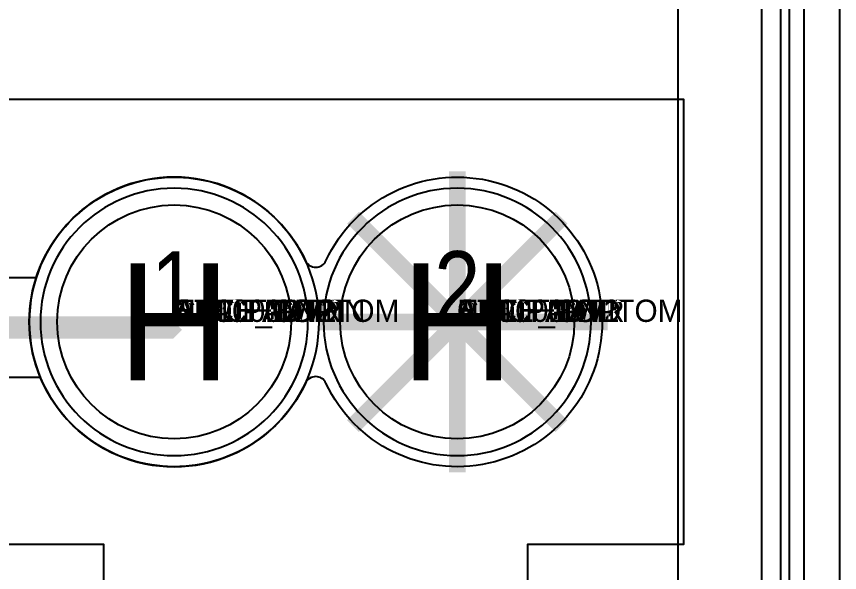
# Model space of a CAD drawing. Extents: x 0 to 323, y 0 to 320.
# Drawn here: x 182.81 to 190.2, y 96.75 to 101.74 of the extents above; entities that cross this region are included whole.
import ezdxf
from ezdxf.enums import TextEntityAlignment as Align

# ---------------------------------------------------------------- set-up
doc = ezdxf.new("R2010")
doc.units = 0
doc.header["$MEASUREMENT"] = 0
doc.layers.get('0').update_dxf_attribs({"linetype": 'CONTINUOUS'})
for name, color, linetype in [('BOARD_GEOMETRY_OUTLINE', 1, 'CONTINUOUS'), ('CDN_FIGURES', 7, 'CONTINUOUS'), ('ETCH_BOTTOM', 7, 'CONTINUOUS'), ('ETCH_GND', 3, 'CONTINUOUS'), ('ETCH_INT1', 4, 'CONTINUOUS'), ('ETCH_INT2', 5, 'CONTINUOUS'), ('ETCH_PWR', 6, 'CONTINUOUS'), ('ETCH_TOP', 2, 'CONTINUOUS'), ('MANUFACTURING_NCLEGEND-1-6', 8, 'CONTINUOUS'), ('PACKAGE_GEOMETRY_ASSEMBLY_TOP', 11, 'CONTINUOUS'), ('PACKAGE_GEOMETRY_PIN_NUMBER', 9, 'CONTINUOUS')]:
    doc.layers.add(name, color=color, linetype=linetype)

# ---------------------------------------------------------------- blocks, each defined once
blk = doc.blocks.new('PAD_INFO')
for tag in ['SHAPE_TYPE', 'PAD_HEIGHT', 'PAD_LAYER', 'PAD_TYPE', 'PAD_WIDTH']:
    blk.add_attdef(tag, (0, 0), '', height=0.2)
at = {"flags": 2}
blk.add_attdef('CDN_TYPE', (0, 0), '', height=0.2, dxfattribs=at)
blk = doc.blocks.new('DRILL_INFO')
at = {"flags": 2}
blk.add_attdef('CDN_TYPE', (0, 0), '', height=0.2, dxfattribs=at)
for tag in ['FSHAPE', 'FCHAR', 'DRILL_HEIGHT', 'DIAMETER', 'PLATED', 'DRILL_WIDTH']:
    blk.add_attdef(tag, (0, 0), '', height=0.2)
blk = doc.blocks.new('CR2100X1500TH')
at = {"layer": 'ETCH_BOTTOM'}
blk.add_circle((0, 0), 1.05, dxfattribs=at)
at = {"layer": 'ETCH_GND'}
blk.add_circle((0, 0), 1.05, dxfattribs=at)
at = {"layer": 'ETCH_INT1'}
blk.add_circle((0, 0), 1.05, dxfattribs=at)
at = {"layer": 'ETCH_INT2'}
blk.add_circle((0, 0), 1.05, dxfattribs=at)
at = {"layer": 'ETCH_PWR'}
blk.add_circle((0, 0), 1.05, dxfattribs=at)
at = {"layer": 'ETCH_TOP'}
blk.add_circle((0, 0), 1.05, dxfattribs=at)
ref = blk.add_blockref('PAD_INFO', (0, 0))
ref.add_attrib('PAD_LAYER', 'ETCH_TOP', (0, 0), dxfattribs={"height": 0.2})
ref.add_attrib('SHAPE_TYPE', 'NULL', (0, 0), dxfattribs={"height": 0.2})
ref.add_attrib('PAD_TYPE', 'ANTIPAD', (0, 0), dxfattribs={"height": 0.2})
ref.add_attrib('PAD_WIDTH', '0.000000', (0, 0), dxfattribs={"height": 0.2})
ref.add_attrib('PAD_HEIGHT', '0.000000', (0, 0), dxfattribs={"height": 0.2})
ref = blk.add_blockref('PAD_INFO', (0, 0))
ref.add_attrib('PAD_LAYER', 'ETCH_GND', (0, 0), dxfattribs={"height": 0.2})
ref.add_attrib('SHAPE_TYPE', 'NULL', (0, 0), dxfattribs={"height": 0.2})
ref.add_attrib('PAD_TYPE', 'ANTIPAD', (0, 0), dxfattribs={"height": 0.2})
ref.add_attrib('PAD_WIDTH', '0.000000', (0, 0), dxfattribs={"height": 0.2})
ref.add_attrib('PAD_HEIGHT', '0.000000', (0, 0), dxfattribs={"height": 0.2})
ref = blk.add_blockref('PAD_INFO', (0, 0))
ref.add_attrib('PAD_LAYER', 'ETCH_INT1', (0, 0), dxfattribs={"height": 0.2})
ref.add_attrib('SHAPE_TYPE', 'NULL', (0, 0), dxfattribs={"height": 0.2})
ref.add_attrib('PAD_TYPE', 'ANTIPAD', (0, 0), dxfattribs={"height": 0.2})
ref.add_attrib('PAD_WIDTH', '0.000000', (0, 0), dxfattribs={"height": 0.2})
ref.add_attrib('PAD_HEIGHT', '0.000000', (0, 0), dxfattribs={"height": 0.2})
ref = blk.add_blockref('PAD_INFO', (0, 0))
ref.add_attrib('PAD_LAYER', 'ETCH_INT2', (0, 0), dxfattribs={"height": 0.2})
ref.add_attrib('SHAPE_TYPE', 'NULL', (0, 0), dxfattribs={"height": 0.2})
ref.add_attrib('PAD_TYPE', 'ANTIPAD', (0, 0), dxfattribs={"height": 0.2})
ref.add_attrib('PAD_WIDTH', '0.000000', (0, 0), dxfattribs={"height": 0.2})
ref.add_attrib('PAD_HEIGHT', '0.000000', (0, 0), dxfattribs={"height": 0.2})
ref = blk.add_blockref('PAD_INFO', (0, 0))
ref.add_attrib('PAD_LAYER', 'ETCH_PWR', (0, 0), dxfattribs={"height": 0.2})
ref.add_attrib('SHAPE_TYPE', 'NULL', (0, 0), dxfattribs={"height": 0.2})
ref.add_attrib('PAD_TYPE', 'ANTIPAD', (0, 0), dxfattribs={"height": 0.2})
ref.add_attrib('PAD_WIDTH', '0.000000', (0, 0), dxfattribs={"height": 0.2})
ref.add_attrib('PAD_HEIGHT', '0.000000', (0, 0), dxfattribs={"height": 0.2})
ref = blk.add_blockref('PAD_INFO', (0, 0))
ref.add_attrib('PAD_LAYER', 'ETCH_BOTTOM', (0, 0), dxfattribs={"height": 0.2})
ref.add_attrib('SHAPE_TYPE', 'NULL', (0, 0), dxfattribs={"height": 0.2})
ref.add_attrib('PAD_TYPE', 'ANTIPAD', (0, 0), dxfattribs={"height": 0.2})
ref.add_attrib('PAD_WIDTH', '0.000000', (0, 0), dxfattribs={"height": 0.2})
ref.add_attrib('PAD_HEIGHT', '0.000000', (0, 0), dxfattribs={"height": 0.2})
ref = blk.add_blockref('PAD_INFO', (0, 0))
ref.add_attrib('PAD_LAYER', 'ETCH_TOP', (0, 0), dxfattribs={"height": 0.2})
ref.add_attrib('SHAPE_TYPE', 'NULL', (0, 0), dxfattribs={"height": 0.2})
ref.add_attrib('PAD_TYPE', 'THERMAL', (0, 0), dxfattribs={"height": 0.2})
ref.add_attrib('PAD_WIDTH', '0.000000', (0, 0), dxfattribs={"height": 0.2})
ref.add_attrib('PAD_HEIGHT', '0.000000', (0, 0), dxfattribs={"height": 0.2})
ref = blk.add_blockref('PAD_INFO', (0, 0))
ref.add_attrib('PAD_LAYER', 'ETCH_GND', (0, 0), dxfattribs={"height": 0.2})
ref.add_attrib('SHAPE_TYPE', 'NULL', (0, 0), dxfattribs={"height": 0.2})
ref.add_attrib('PAD_TYPE', 'THERMAL', (0, 0), dxfattribs={"height": 0.2})
ref.add_attrib('PAD_WIDTH', '0.000000', (0, 0), dxfattribs={"height": 0.2})
ref.add_attrib('PAD_HEIGHT', '0.000000', (0, 0), dxfattribs={"height": 0.2})
ref = blk.add_blockref('PAD_INFO', (0, 0))
ref.add_attrib('PAD_LAYER', 'ETCH_INT1', (0, 0), dxfattribs={"height": 0.2})
ref.add_attrib('SHAPE_TYPE', 'NULL', (0, 0), dxfattribs={"height": 0.2})
ref.add_attrib('PAD_TYPE', 'THERMAL', (0, 0), dxfattribs={"height": 0.2})
ref.add_attrib('PAD_WIDTH', '0.000000', (0, 0), dxfattribs={"height": 0.2})
ref.add_attrib('PAD_HEIGHT', '0.000000', (0, 0), dxfattribs={"height": 0.2})
ref = blk.add_blockref('PAD_INFO', (0, 0))
ref.add_attrib('PAD_LAYER', 'ETCH_INT2', (0, 0), dxfattribs={"height": 0.2})
ref.add_attrib('SHAPE_TYPE', 'NULL', (0, 0), dxfattribs={"height": 0.2})
ref.add_attrib('PAD_TYPE', 'THERMAL', (0, 0), dxfattribs={"height": 0.2})
ref.add_attrib('PAD_WIDTH', '0.000000', (0, 0), dxfattribs={"height": 0.2})
ref.add_attrib('PAD_HEIGHT', '0.000000', (0, 0), dxfattribs={"height": 0.2})
ref = blk.add_blockref('PAD_INFO', (0, 0))
ref.add_attrib('PAD_LAYER', 'ETCH_PWR', (0, 0), dxfattribs={"height": 0.2})
ref.add_attrib('SHAPE_TYPE', 'NULL', (0, 0), dxfattribs={"height": 0.2})
ref.add_attrib('PAD_TYPE', 'THERMAL', (0, 0), dxfattribs={"height": 0.2})
ref.add_attrib('PAD_WIDTH', '0.000000', (0, 0), dxfattribs={"height": 0.2})
ref.add_attrib('PAD_HEIGHT', '0.000000', (0, 0), dxfattribs={"height": 0.2})
ref = blk.add_blockref('PAD_INFO', (0, 0))
ref.add_attrib('PAD_LAYER', 'ETCH_BOTTOM', (0, 0), dxfattribs={"height": 0.2})
ref.add_attrib('SHAPE_TYPE', 'NULL', (0, 0), dxfattribs={"height": 0.2})
ref.add_attrib('PAD_TYPE', 'THERMAL', (0, 0), dxfattribs={"height": 0.2})
ref.add_attrib('PAD_WIDTH', '0.000000', (0, 0), dxfattribs={"height": 0.2})
ref.add_attrib('PAD_HEIGHT', '0.000000', (0, 0), dxfattribs={"height": 0.2})
ref = blk.add_blockref('PAD_INFO', (0, 0))
ref.add_attrib('PAD_LAYER', 'ETCH_TOP', (0, 0), dxfattribs={"height": 0.2})
ref.add_attrib('SHAPE_TYPE', 'CIRCLE', (0, 0), dxfattribs={"height": 0.2})
ref.add_attrib('PAD_TYPE', 'REGULAR', (0, 0), dxfattribs={"height": 0.2})
ref.add_attrib('PAD_WIDTH', '2.100000', (0, 0), dxfattribs={"height": 0.2})
ref.add_attrib('PAD_HEIGHT', '2.100000', (0, 0), dxfattribs={"height": 0.2})
ref = blk.add_blockref('PAD_INFO', (0, 0))
ref.add_attrib('PAD_LAYER', 'ETCH_GND', (0, 0), dxfattribs={"height": 0.2})
ref.add_attrib('SHAPE_TYPE', 'CIRCLE', (0, 0), dxfattribs={"height": 0.2})
ref.add_attrib('PAD_TYPE', 'REGULAR', (0, 0), dxfattribs={"height": 0.2})
ref.add_attrib('PAD_WIDTH', '2.100000', (0, 0), dxfattribs={"height": 0.2})
ref.add_attrib('PAD_HEIGHT', '2.100000', (0, 0), dxfattribs={"height": 0.2})
ref = blk.add_blockref('PAD_INFO', (0, 0))
ref.add_attrib('PAD_LAYER', 'ETCH_INT1', (0, 0), dxfattribs={"height": 0.2})
ref.add_attrib('SHAPE_TYPE', 'CIRCLE', (0, 0), dxfattribs={"height": 0.2})
ref.add_attrib('PAD_TYPE', 'REGULAR', (0, 0), dxfattribs={"height": 0.2})
ref.add_attrib('PAD_WIDTH', '2.100000', (0, 0), dxfattribs={"height": 0.2})
ref.add_attrib('PAD_HEIGHT', '2.100000', (0, 0), dxfattribs={"height": 0.2})
ref = blk.add_blockref('PAD_INFO', (0, 0))
ref.add_attrib('PAD_LAYER', 'ETCH_INT2', (0, 0), dxfattribs={"height": 0.2})
ref.add_attrib('SHAPE_TYPE', 'CIRCLE', (0, 0), dxfattribs={"height": 0.2})
ref.add_attrib('PAD_TYPE', 'REGULAR', (0, 0), dxfattribs={"height": 0.2})
ref.add_attrib('PAD_WIDTH', '2.100000', (0, 0), dxfattribs={"height": 0.2})
ref.add_attrib('PAD_HEIGHT', '2.100000', (0, 0), dxfattribs={"height": 0.2})
ref = blk.add_blockref('PAD_INFO', (0, 0))
ref.add_attrib('PAD_LAYER', 'ETCH_PWR', (0, 0), dxfattribs={"height": 0.2})
ref.add_attrib('SHAPE_TYPE', 'CIRCLE', (0, 0), dxfattribs={"height": 0.2})
ref.add_attrib('PAD_TYPE', 'REGULAR', (0, 0), dxfattribs={"height": 0.2})
ref.add_attrib('PAD_WIDTH', '2.100000', (0, 0), dxfattribs={"height": 0.2})
ref.add_attrib('PAD_HEIGHT', '2.100000', (0, 0), dxfattribs={"height": 0.2})
ref = blk.add_blockref('PAD_INFO', (0, 0))
ref.add_attrib('PAD_LAYER', 'ETCH_BOTTOM', (0, 0), dxfattribs={"height": 0.2})
ref.add_attrib('SHAPE_TYPE', 'CIRCLE', (0, 0), dxfattribs={"height": 0.2})
ref.add_attrib('PAD_TYPE', 'REGULAR', (0, 0), dxfattribs={"height": 0.2})
ref.add_attrib('PAD_WIDTH', '2.100000', (0, 0), dxfattribs={"height": 0.2})
ref.add_attrib('PAD_HEIGHT', '2.100000', (0, 0), dxfattribs={"height": 0.2})
ref = blk.add_blockref('DRILL_INFO', (0, 0))
ref.add_attrib('DIAMETER', '1.500000', (0, 0), dxfattribs={"height": 0.2})
ref.add_attrib('PLATED', 'PLATED', (0, 0), dxfattribs={"height": 0.2})
ref.add_attrib('FSHAPE', 'CIRCLE', (0, 0), dxfattribs={"height": 0.2})
ref.add_attrib('FCHAR', 'H', (0, 0), dxfattribs={"height": 0.2})
ref.add_attrib('DRILL_WIDTH', '2.100000', (0, 0), dxfattribs={"height": 0.2})
ref.add_attrib('DRILL_HEIGHT', '2.100000', (0, 0), dxfattribs={"height": 0.2})
for tag in ['CDN_TYPE', 'PIN']:
    blk.add_attdef(tag, (0, 0), '', height=0.2)
at = {"flags": 2}
for tag in ['PSTKNAME', 'BBV']:
    blk.add_attdef(tag, (0, 0), '', height=0.2, dxfattribs=at)
blk = doc.blocks.new('F535')
at = {"layer": 'PACKAGE_GEOMETRY_ASSEMBLY_TOP'}
blk.add_lwpolyline([(-3.3, 2), (3.3, 2), (3.3, -2), (1.9, -2), (1.9, -3.02), (-1.9, -3.02), (-1.9, -2), (-3.3, -2)], close=True, dxfattribs=at)
at = {"layer": 'ETCH_TOP'}
ref = blk.add_blockref('CR2100X1500TH', (-1.27, 0), dxfattribs=at)
ref.add_attrib('CDN_TYPE', 'PIN', (0, 0), dxfattribs={"height": 0.2})
ref.add_attrib('PIN', '1', (0, 0), dxfattribs={"height": 0.2})
ref = blk.add_blockref('CR2100X1500TH', (1.27, 0), dxfattribs=at)
ref.add_attrib('CDN_TYPE', 'PIN', (0, 0), dxfattribs={"height": 0.2})
ref.add_attrib('PIN', '2', (0, 0), dxfattribs={"height": 0.2})
at = {"flags": 2}
for tag in ['SYMBOL_TYPE', 'CDN_TYPE', 'REFDES']:
    blk.add_attdef(tag, (0, 0), '', height=0.2, dxfattribs=at)
blk = doc.blocks.new('FIGURE_CIRCLE')
at = {"layer": 'CDN_FIGURES'}
blk.add_circle((0, 0), 0.5, dxfattribs=at)

msp = doc.modelspace()

# ---------------------------------------------------------------- linework, layer by layer
at = {"layer": 'BOARD_GEOMETRY_OUTLINE'}
msp.add_lwpolyline([(0, 116.6), (0, 118.2), (190.2, 118.2), (190.2, 0), (0, 0), (0, 118.2)], dxfattribs=at)
at = {"layer": 'ETCH_BOTTOM'}
msp.add_lwpolyline([(0.135, 0.375), (0.135, 117.746), (189.669, 117.746), (189.669, 0.375)], close=True, dxfattribs=at)
for points, format in [([(186.77, 99, 0.15, 0.15, 0), (186.77, 100.3508, 0.15, 0.15, 0)], "xyseb"), ([(180.6501, 99.4001), (182.9925, 99.4001), (183.0044, 99.4339, -0.671255), (185.4081, 99.5498, 0.636779), (185.5919, 99.5498, -4.507415), (185.5919, 98.4502, 0.636779), (185.4081, 98.4502, -0.642723), (183.0429, 98.4699), (183.0295, 98.4999), (180.6501, 98.4999)], "xyb"), ([(179.15, 98.95, 0.2, 0.2, 0), (184.18, 98.95, 0.2, 0.2, 0), (184.23, 99, 0.2, 0.2, 0)], "xyseb"), ([(186.77, 99, 0.15, 0.15, 0), (188.1208, 99, 0.15, 0.15, 0)], "xyseb"), ([(186.77, 97.6492, 0.15, 0.15, 0), (186.77, 99, 0.15, 0.15, 0)], "xyseb")]:
    msp.add_lwpolyline(points, format=format, dxfattribs=at)
at = {"layer": 'ETCH_GND'}
msp.add_lwpolyline([(189.5, 0.35), (0.1, 0.35), (0.1, 117.55), (189.5, 117.55)], close=True, dxfattribs=at)
for points in [[(186.77, 99, 0.15, 0.15, 0), (186.77, 100.2508, 0.15, 0.15, 0)], [(185.8348, 99.9352, 0.15, 0.15, 0), (186.77, 99, 0.15, 0.15, 0)], [(186.77, 99, 0.15, 0.15, 0), (187.7052, 99.9352, 0.15, 0.15, 0)], [(185.5192, 99, 0.15, 0.15, 0), (186.77, 99, 0.15, 0.15, 0)], [(185.8348, 98.0648, 0.15, 0.15, 0), (186.77, 99, 0.15, 0.15, 0)], [(186.77, 99, 0.15, 0.15, 0), (187.7052, 98.0648, 0.15, 0.15, 0)], [(186.77, 99, 0.15, 0.15, 0), (188.0208, 99, 0.15, 0.15, 0)], [(186.77, 97.7492, 0.15, 0.15, 0), (186.77, 99, 0.15, 0.15, 0)]]:
    msp.add_lwpolyline(points, format="xyseb", dxfattribs=at)
for points in [[(185.4301, 99, 1), (183.0299, 99, 1)], [(187.9701, 99, 1), (185.5699, 99, 1)]]:
    msp.add_lwpolyline(points, format="xyb", close=True, dxfattribs=at)
at = {"layer": 'ETCH_INT1'}
msp.add_lwpolyline([(189.747, 0.331), (0.416, 0.331), (0.416, 117.577), (189.747, 117.577)], close=True, dxfattribs=at)
msp.add_lwpolyline([(185.5301, 99, 1), (182.9299, 99, 1)], format="xyb", close=True, dxfattribs=at)
at = {"layer": 'ETCH_INT2'}
msp.add_lwpolyline([(189.88, 0.665), (0.485, 0.665), (0.485, 117.596), (189.88, 117.596)], close=True, dxfattribs=at)
for points in [[(186.77, 99, 0.15, 0.15, 0), (186.77, 100.3508, 0.15, 0.15, 0)], [(186.77, 99, 0.15, 0.15, 0), (188.1208, 99, 0.15, 0.15, 0)], [(186.77, 97.6492, 0.15, 0.15, 0), (186.77, 99, 0.15, 0.15, 0)]]:
    msp.add_lwpolyline(points, format="xyseb", dxfattribs=at)
msp.add_lwpolyline([(185.4081, 98.4502, -4.507415), (185.4081, 99.5498, 0.636779), (185.5919, 99.5498, -4.507415), (185.5919, 98.4502, 0.636779), (185.4081, 98.4502)], format="xyb", close=True, dxfattribs=at)
at = {"layer": 'ETCH_PWR'}
msp.add_lwpolyline([(0.25, 117.35), (188.75, 117.35), (188.75, 1.35), (58.65, 1.35)], dxfattribs=at)
for points in [[(185.4301, 99, 1), (183.0299, 99, 1)], [(187.9701, 99, 1), (185.5699, 99, 1)]]:
    msp.add_lwpolyline(points, format="xyb", close=True, dxfattribs=at)

# ---------------------------------------------------------------- block references
msp.add_blockref('F535', (185.5, 99))
at = {"layer": 'MANUFACTURING_NCLEGEND-1-6', "xscale": 2.1, "yscale": 2.1}
for p in [(184.23, 99), (186.77, 99)]:
    msp.add_blockref('FIGURE_CIRCLE', p, dxfattribs=at)

# ---------------------------------------------------------------- texts
at = {"layer": 'MANUFACTURING_NCLEGEND-1-6'}
for p in [(184.23, 99), (186.77, 99)]:
    msp.add_text('H', height=1.05, dxfattribs=at).set_placement(p, align=Align.MIDDLE_CENTER)
at = {"layer": 'PACKAGE_GEOMETRY_PIN_NUMBER', "width": 0.87874}
for s, p in [('1', (184.23, 99)), ('2', (186.77, 99))]:
    msp.add_text(s, height=0.635, dxfattribs=at).set_placement(p, align=Align.CENTER)

doc.saveas('drawing.dxf')
